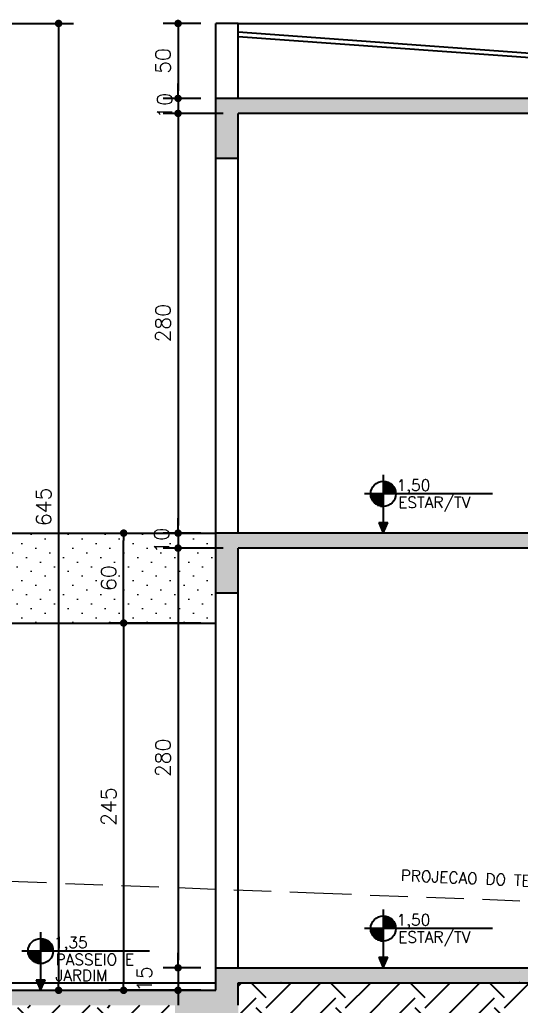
# Model space of a CAD drawing. Header units: inches. Extents: x 580771 to 672494, y 7715997 to 7829530.
# Drawn here: x 652506 to 652840, y 7721268 to 7721925 of the extents above; entities that cross this region are included whole.
import ezdxf

# ---------------------------------------------------------------- set-up
doc = ezdxf.new("R2010")
doc.units = ezdxf.units.IN
doc.header["$MEASUREMENT"] = 0
doc.header["$PDMODE"] = 2
doc.linetypes.add('DASHED2', pattern=[0.375, 0.25, -0.125])
doc.layers.add('ARQ-01', color=1, linetype='Continuous', lineweight=13)
doc.layers.add('MEIO_FIO', color=7, linetype='Continuous', lineweight=0)
for name, color, linetype in [('Block1', 1, 'Continuous'), ('NIVEL', 2, 'Continuous'), ('P01', 1, 'Continuous'), ('P06', 6, 'Continuous'), ('parede', 6, 'Continuous'), ('SIMBOLOS', 2, 'Continuous')]:
    doc.layers.add(name, color=color, linetype=linetype)
doc.styles.add('R80E50', font='romans.shx', dxfattribs={"height": 10})
doc.styles.add('ROMANS', font='romans', dxfattribs={"height": 0.2})
doc.dimstyles.new('ARQ50', dxfattribs={"dimscale": 50, "dimtxt": 10, "dimasz": 0.1, "dimexe": 0.2, "dimexo": 0.2, "dimgap": 0.1, "dimtad": 1, "dimdec": 0, "dimzin": 12, "dimdsep": 46, "dimtxsty": 'R80E50', "dimblk1": 'DOT', "dimblk2": 'DOT', "dimsah": 1, "dimcen": 0.4, "dimclrd": 15, "dimclre": 15, "dimclrt": 3, "dimadec": 0, "dimazin": 0, "dimtfac": 1, "dimtdec": 0, "dimtmove": 2, "dimatfit": 3, "dimldrblk": 'DOT', "dimfxl": 0.2, "dimtolj": 1, "dimtzin": 12, "dimarcsym": 0})
pattern_1 = [(50, (-24488.375, -31702.252), (14.345203652, -1.2550427), [1.5, -16.5]), (355, (-24488.375, -31702.252), (-2.775026672, 15.043842674), [1.2, -13.2]), (100.45144446, (-24487.18, -31702.357), (11.570176935, 13.78879982), [1.27480384, -14.02284224]), (46.1842, (-24488.375, -31698.252), (21.344826613, -3.310385616), [2.25, -24.75]), (96.6356355, (-24486.596, -31698.528), (18.693238913, 19.482372015), [1.91220684, -21.0342752]), (351.184164, (-24488.375, -31698.252), (18.6932389, 19.482372005), [1.8, -19.80000002]), (21, (-24486.375, -31699.252), (11.938141042, -8.052377813), [1.5, -16.5]), (326, (-24486.375, -31699.252), (4.866306638, 14.5030009), [1.2, -13.2]), (71.45144474, (-24485.38, -31699.923), (16.804447535, 6.450623056), [1.2748038, -14.02284224]), (37.5, (-24488.375, -31702.252), (0.2431971063, 6.6578770766), [0, -13.04, 0, -13.4, 0, -13.25]), (7.5, (-24488.375, -31702.252), (5.261390749, 7.8882342376), [0, -7.64, 0, -12.74, 0, -5.05]), (327.5, (-24492.835, -31702.252), (10.6764487234, -0.4510974347), [0, -5, 0, -15.6, 0, -20.7]), (317.5, (-24494.835, -31702.252), (11.663723387, 2.002099647), [0, -6.5, 0, -10.36, 0, -14.7])]

# ---------------------------------------------------------------- blocks, each defined once
blk = doc.blocks.new('*X32')
at = {"color": 0}
for p, q in [((-1683.05, 3892), (-1680, 3892)), ((-1683.05, 3891), (-1680, 3891)), ((-1683.05, 3890), (-1680, 3890)), ((-1683.05, 3889), (-1680, 3889)), ((-1680, 3888), (-1680, 3892.29)), ((-1679, 3888), (-1679, 3891.98)), ((-1678, 3888), (-1678, 3891.57)), ((-1677, 3888), (-1677, 3891.05)), ((-1676, 3888), (-1676, 3890.4)), ((-1675, 3888), (-1675, 3889.59)), ((-1695.03, 3880), (-1692, 3880)), ((-1692, 3876), (-1692, 3880.69)), ((-1691, 3876), (-1691, 3880.69)), ((-1690, 3876), (-1690, 3880.69)), ((-1689, 3876), (-1689, 3880.69)), ((-1688, 3876), (-1688, 3880.69)), ((-1687, 3876), (-1687, 3880.69)), ((-1686, 3876), (-1686, 3880.69)), ((-1686, 3880), (-1683.05, 3880)), ((-1683.05, 3888), (-1680, 3888)), ((-1683.05, 3882), (-1680, 3882)), ((-1683.05, 3881), (-1680, 3881)), ((-1683, 3882), (-1683, 3888)), ((-1682, 3882), (-1682, 3888)), ((-1681, 3882), (-1681, 3888)), ((-1680, 3882), (-1680, 3888)), ((-1680, 3888), (-1674, 3888)), ((-1680, 3887), (-1674, 3887)), ((-1680, 3886), (-1674, 3886)), ((-1680, 3885), (-1674, 3885)), ((-1680, 3884), (-1674, 3884)), ((-1680, 3883), (-1674, 3883)), ((-1680, 3880.69), (-1680, 3882)), ((-1680, 3882), (-1674, 3882)), ((-1679, 3880.69), (-1679, 3882)), ((-1678, 3880.69), (-1678, 3882)), ((-1677, 3880.69), (-1677, 3882)), ((-1676, 3880.69), (-1676, 3882)), ((-1675, 3880.69), (-1675, 3882)), ((-1674, 3888), (-1674, 3888.57)), ((-1674, 3882), (-1674, 3888)), ((-1674, 3888), (-1673.54, 3888)), ((-1674, 3880.69), (-1674, 3882)), ((-1674, 3882), (-1671.12, 3882)), ((-1674, 3881), (-1671.05, 3881)), ((-1673, 3882), (-1673, 3887.24)), ((-1672, 3882), (-1672, 3885.37)), ((-1694.93, 3879), (-1692, 3879)), ((-1694.74, 3878), (-1692, 3878)), ((-1694.47, 3877), (-1692, 3877)), ((-1694.1, 3876), (-1692, 3876)), ((-1694, 3875.78), (-1694, 3876)), ((-1693, 3873.98), (-1693, 3876)), ((-1692, 3872.69), (-1692, 3876)), ((-1692, 3876), (-1686, 3876)), ((-1692, 3875), (-1686, 3875)), ((-1692, 3874), (-1686, 3874)), ((-1692, 3873), (-1686, 3873)), ((-1691.33, 3872), (-1686, 3872)), ((-1690.13, 3871), (-1686, 3871)), ((-1688.51, 3870), (-1686, 3870)), ((-1688, 3869.76), (-1688, 3870)), ((-1687, 3869.36), (-1687, 3870)), ((-1686, 3879), (-1683.05, 3879)), ((-1686, 3878), (-1683.05, 3878)), ((-1686, 3877), (-1683.05, 3877)), ((-1686, 3870), (-1686, 3876)), ((-1686, 3876), (-1683.05, 3876)), ((-1686, 3869.06), (-1686, 3870)), ((-1686, 3870), (-1683.05, 3870)), ((-1685, 3870), (-1685, 3876)), ((-1684, 3870), (-1684, 3876)), ((-1685.77, 3869), (-1683.05, 3869))]:
    blk.add_line(p, q, dxfattribs=at)
blk = doc.blocks.new('nível corte')
at = {"layer": 'NIVEL', "color": 2, "linetype": 'Continuous'}
for p, q in [((172038.46, 10236.15), (172038.46, 10197.35)), ((172111.26, 10223.55), (172025.86, 10223.55)), ((172035.46, 10204.35), (172038.46, 10197.35)), ((172035.46, 10204.35), (172041.46, 10204.35)), ((172038.46, 10197.35), (172041.46, 10204.35))]:
    blk.add_line(p, q, dxfattribs=at)
blk.add_circle((172038.46, 10223.55), 8.4, dxfattribs=at)
blk.add_solid([(172035.46, 10204.35), (172038.46, 10197.35), (172041.46, 10204.35), (172038.46, 10197.35)], dxfattribs=at)
at = {"layer": 'NIVEL', "color": 1, "linetype": 'Continuous', "xscale": 0.7000000000116415, "yscale": 0.7000000000116415, "zscale": 0.7000000000116415}
blk.add_blockref('*X32', (173216.6, 7507.07), dxfattribs=at)
blk = doc.blocks.new('_DOT')
at = {"color": 0, "linetype": 'ByBlock'}
blk.add_line((-0.5, 0), (-1, 0), dxfattribs=at)
at = {"color": 0, "linetype": 'ByBlock', "const_width": 0.5}
blk.add_lwpolyline([(-0.25, 0, 1), (0.25, 0, 1)], format="xyb", close=True, dxfattribs=at)
blk = doc.blocks.new('*D642')
at = {"layer": 'Defpoints', "color": 0, "transparency": 16777216}
for p in [(652636.6, 7721922.93), (652611.39, 7721872.93), (652636.6, 7721872.93)]:
    blk.add_point(p, dxfattribs=at)
at = {"layer": 'NIVEL', "color": 15, "lineweight": -2, "transparency": 16777216}
for p, q in [((652626.6, 7721922.93), (652601.39, 7721922.93)), ((652611.39, 7721917.93), (652611.39, 7721877.93)), ((652626.6, 7721872.93), (652601.39, 7721872.93))]:
    blk.add_line(p, q, dxfattribs=at)
at = {"layer": 'NIVEL', "color": 15, "lineweight": -2, "transparency": 16777216, "xscale": 5, "yscale": 5, "zscale": 5}
for p, rotation in [((652611.39, 7721922.93), 90), ((652611.39, 7721872.93), 270)]:
    blk.add_blockref('_DOT', p, dxfattribs=dict(at, rotation=rotation))
at = {"layer": 'NIVEL', "color": 3, "transparency": 16777216, "insert": (652601.39, 7721897.93), "char_height": 10, "attachment_point": 5, "rotation": 90, "style": 'R80E50'}
blk.add_mtext('\\A1;50', dxfattribs=at)
blk = doc.blocks.new('*D643')
at = {"layer": 'Defpoints', "color": 0, "transparency": 16777216}
for p in [(652636.6, 7721872.93), (652611.39, 7721862.93), (652651.6, 7721862.93)]:
    blk.add_point(p, dxfattribs=at)
at = {"layer": 'NIVEL', "color": 15, "lineweight": -2, "transparency": 16777216}
for p, q in [((652611.39, 7721877.93), (652611.39, 7721882.93)), ((652626.6, 7721872.93), (652601.39, 7721872.93)), ((652611.39, 7721872.93), (652611.39, 7721862.93)), ((652641.6, 7721862.93), (652601.39, 7721862.93)), ((652611.39, 7721857.93), (652611.39, 7721852.93))]:
    blk.add_line(p, q, dxfattribs=at)
at = {"layer": 'NIVEL', "color": 15, "lineweight": -2, "transparency": 16777216, "xscale": 5, "yscale": 5, "zscale": 5}
for p, rotation in [((652611.39, 7721872.93), 270), ((652611.39, 7721862.93), 90)]:
    blk.add_blockref('_DOT', p, dxfattribs=dict(at, rotation=rotation))
at = {"layer": 'NIVEL', "color": 3, "transparency": 16777216, "insert": (652602.5, 7721867.93), "char_height": 10, "attachment_point": 5, "rotation": 90, "style": 'R80E50'}
blk.add_mtext('\\A1;10', dxfattribs=at)
blk = doc.blocks.new('*D644')
at = {"layer": 'Defpoints', "color": 0, "transparency": 16777216}
for p in [(652651.6, 7721862.93), (652611.39, 7721582.93), (652636.6, 7721582.93)]:
    blk.add_point(p, dxfattribs=at)
at = {"layer": 'NIVEL', "color": 15, "lineweight": -2, "transparency": 16777216}
for p, q in [((652641.6, 7721862.93), (652601.39, 7721862.93)), ((652611.39, 7721857.93), (652611.39, 7721587.93)), ((652626.6, 7721582.93), (652601.39, 7721582.93))]:
    blk.add_line(p, q, dxfattribs=at)
at = {"layer": 'NIVEL', "color": 15, "lineweight": -2, "transparency": 16777216, "xscale": 5, "yscale": 5, "zscale": 5}
for p, rotation in [((652611.39, 7721862.93), 90), ((652611.39, 7721582.93), 270)]:
    blk.add_blockref('_DOT', p, dxfattribs=dict(at, rotation=rotation))
at = {"layer": 'NIVEL', "color": 3, "transparency": 16777216, "insert": (652601.39, 7721722.93), "char_height": 10, "attachment_point": 5, "rotation": 90, "style": 'R80E50'}
blk.add_mtext('\\A1;280', dxfattribs=at)
blk = doc.blocks.new('*D1398')
at = {"layer": 'Defpoints', "color": 0, "transparency": 16777216}
for p in [(652636.6, 7721582.93), (652611.39, 7721572.93), (652651.6, 7721572.93)]:
    blk.add_point(p, dxfattribs=at)
at = {"layer": 'NIVEL', "color": 15, "lineweight": -2, "transparency": 16777216}
for p, q in [((652611.39, 7721587.93), (652611.39, 7721592.93)), ((652626.6, 7721582.93), (652601.39, 7721582.93)), ((652611.39, 7721582.93), (652611.39, 7721572.93)), ((652641.6, 7721572.93), (652601.39, 7721572.93)), ((652611.39, 7721567.93), (652611.39, 7721562.93))]:
    blk.add_line(p, q, dxfattribs=at)
at = {"layer": 'NIVEL', "color": 15, "lineweight": -2, "transparency": 16777216, "xscale": 5, "yscale": 5, "zscale": 5}
for p, rotation in [((652611.39, 7721582.93), 270), ((652611.39, 7721572.93), 90)]:
    blk.add_blockref('_DOT', p, dxfattribs=dict(at, rotation=rotation))
at = {"layer": 'NIVEL', "color": 3, "transparency": 16777216, "insert": (652600.47, 7721577.93), "char_height": 10, "attachment_point": 5, "rotation": 90, "style": 'R80E50'}
blk.add_mtext('\\A1;10', dxfattribs=at)
blk = doc.blocks.new('*D645')
at = {"layer": 'Defpoints', "color": 0, "transparency": 16777216}
for p in [(652651.6, 7721572.93), (652611.39, 7721292.93), (652636.6, 7721292.93)]:
    blk.add_point(p, dxfattribs=at)
at = {"layer": 'NIVEL', "color": 15, "lineweight": -2, "transparency": 16777216}
for p, q in [((652641.6, 7721572.93), (652601.39, 7721572.93)), ((652611.39, 7721567.93), (652611.39, 7721297.93)), ((652626.6, 7721292.93), (652601.39, 7721292.93))]:
    blk.add_line(p, q, dxfattribs=at)
at = {"layer": 'NIVEL', "color": 15, "lineweight": -2, "transparency": 16777216, "xscale": 5, "yscale": 5, "zscale": 5}
for p, rotation in [((652611.39, 7721572.93), 90), ((652611.39, 7721292.93), 270)]:
    blk.add_blockref('_DOT', p, dxfattribs=dict(at, rotation=rotation))
at = {"layer": 'NIVEL', "color": 3, "transparency": 16777216, "insert": (652601.39, 7721432.93), "char_height": 10, "attachment_point": 5, "rotation": 90, "style": 'R80E50'}
blk.add_mtext('\\A1;280', dxfattribs=at)
blk = doc.blocks.new('*D646')
at = {"layer": 'Defpoints', "color": 0, "transparency": 16777216}
for p in [(652636.6, 7721292.93), (652611.39, 7721277.93), (652636.6, 7721277.93)]:
    blk.add_point(p, dxfattribs=at)
at = {"layer": 'NIVEL', "color": 15, "lineweight": -2, "transparency": 16777216}
for p, q in [((652611.39, 7721297.93), (652611.39, 7721302.93)), ((652626.6, 7721292.93), (652601.39, 7721292.93)), ((652611.39, 7721292.93), (652611.39, 7721277.93)), ((652626.6, 7721277.93), (652601.39, 7721277.93)), ((652611.39, 7721272.93), (652611.39, 7721267.93))]:
    blk.add_line(p, q, dxfattribs=at)
at = {"layer": 'NIVEL', "color": 15, "lineweight": -2, "transparency": 16777216, "xscale": 5, "yscale": 5, "zscale": 5}
for p, rotation in [((652611.39, 7721292.93), 270), ((652611.39, 7721277.93), 90)]:
    blk.add_blockref('_DOT', p, dxfattribs=dict(at, rotation=rotation))
at = {"layer": 'NIVEL', "color": 3, "transparency": 16777216, "insert": (652588.89, 7721285.43), "char_height": 10, "attachment_point": 5, "rotation": 90, "style": 'R80E50'}
blk.add_mtext('\\A1;15', dxfattribs=at)
blk = doc.blocks.new('*D665')
at = {"layer": 'Defpoints', "color": 0, "transparency": 16777216}
for p in [(652636.6, 7721522.93), (652575.08, 7721277.93), (652636.6, 7721277.93)]:
    blk.add_point(p, dxfattribs=at)
at = {"layer": 'NIVEL', "color": 15, "lineweight": -2, "transparency": 16777216}
for p, q in [((652626.6, 7721522.93), (652565.08, 7721522.93)), ((652575.08, 7721517.93), (652575.08, 7721282.93)), ((652626.6, 7721277.93), (652565.08, 7721277.93))]:
    blk.add_line(p, q, dxfattribs=at)
at = {"layer": 'NIVEL', "color": 15, "lineweight": -2, "transparency": 16777216, "xscale": 5, "yscale": 5, "zscale": 5}
for p, rotation in [((652575.08, 7721522.93), 90), ((652575.08, 7721277.93), 270)]:
    blk.add_blockref('_DOT', p, dxfattribs=dict(at, rotation=rotation))
at = {"layer": 'NIVEL', "color": 3, "transparency": 16777216, "insert": (652565.08, 7721400.43), "char_height": 10, "attachment_point": 5, "rotation": 90, "style": 'R80E50'}
blk.add_mtext('\\A1;245', dxfattribs=at)
blk = doc.blocks.new('*D1400')
at = {"layer": 'Defpoints', "color": 0, "transparency": 16777216}
for p in [(652575.08, 7721582.93), (652575.08, 7721582.93), (652636.6, 7721522.93)]:
    blk.add_point(p, dxfattribs=at)
at = {"layer": 'NIVEL', "color": 15, "lineweight": -2, "transparency": 16777216}
for p, q in [((652585.08, 7721582.93), (652585.08, 7721582.93)), ((652575.08, 7721527.93), (652575.08, 7721577.93)), ((652626.6, 7721522.93), (652565.08, 7721522.93))]:
    blk.add_line(p, q, dxfattribs=at)
at = {"layer": 'NIVEL', "color": 15, "lineweight": -2, "transparency": 16777216, "xscale": 5, "yscale": 5, "zscale": 5}
for p, rotation in [((652575.08, 7721582.93), 90), ((652575.08, 7721522.93), 270)]:
    blk.add_blockref('_DOT', p, dxfattribs=dict(at, rotation=rotation))
at = {"layer": 'NIVEL', "color": 3, "transparency": 16777216, "insert": (652565.08, 7721552.93), "char_height": 10, "attachment_point": 5, "rotation": 90, "style": 'R80E50'}
blk.add_mtext('\\A1;60', dxfattribs=at)
blk = doc.blocks.new('*D668')
at = {"layer": 'Defpoints', "color": 0, "transparency": 16777216}
for p in [(652466.6, 7721922.93), (652466.6, 7721277.93), (652531.66, 7721277.93)]:
    blk.add_point(p, dxfattribs=at)
at = {"layer": 'NIVEL', "color": 15, "lineweight": -2, "transparency": 16777216}
for p, q in [((652476.6, 7721922.93), (652541.66, 7721922.93)), ((652531.66, 7721917.93), (652531.66, 7721282.93)), ((652476.6, 7721277.93), (652541.66, 7721277.93))]:
    blk.add_line(p, q, dxfattribs=at)
at = {"layer": 'NIVEL', "color": 15, "lineweight": -2, "transparency": 16777216, "xscale": 5, "yscale": 5, "zscale": 5}
for p, rotation in [((652531.66, 7721922.93), 90), ((652531.66, 7721277.93), 270)]:
    blk.add_blockref('_DOT', p, dxfattribs=dict(at, rotation=rotation))
at = {"layer": 'NIVEL', "color": 3, "transparency": 16777216, "insert": (652521.66, 7721600.43), "char_height": 10, "attachment_point": 5, "rotation": 90, "style": 'R80E50'}
blk.add_mtext('\\A1;645', dxfattribs=at)

msp = doc.modelspace()

# ---------------------------------------------------------------- hatches: boundary and pattern name
at = {"layer": 'ARQ-01'}
h = msp.add_hatch(dxfattribs=at)
h.set_pattern_fill('DOTS', color=256, scale=140, angle=45, style=0)
h.set_pattern_definition([(45, (-24488.375, -31702.252), (-3.093592168, 9.280776503), [0, -8.75])])
h.paths.add_polyline_path([(652636.602, 7721522.928), (652636.602, 7721582.928), (652466.602, 7721582.928), (652466.602, 7721522.928)])
h.paths.add_polyline_path([(652607.974, 7721568.047), (652607.974, 7721587.809), (652592.974, 7721587.809), (652592.974, 7721568.047)], flags=9)
h.paths.add_polyline_path([(652490.688, 7721568.047), (652490.688, 7721587.809), (652475.688, 7721587.809), (652475.688, 7721568.047)], flags=9)
h.paths.add_polyline_path([(652572.577, 7721542.571), (652572.577, 7721563.286), (652557.577, 7721563.286), (652557.577, 7721542.571)], flags=24)
h.paths.add_polyline_path([(652491.824, 7721527.333), (652491.824, 7721548.524), (652476.824, 7721548.524), (652476.824, 7721527.333)], flags=24)
at = {"layer": 'Block1'}
h = msp.add_hatch(dxfattribs=at)
h.set_pattern_fill('EARTH', color=256, scale=150, angle=45, style=0, double=1)
h.set_pattern_definition([(45, (-24488.375, -31702.252), (0, 53.03300859), [37.5, -37.5]), (45, (-24498.32, -31692.31), (0, 53.03300859), [37.5, -37.5]), (45, (-24508.262, -31682.365), (0, 53.03300859), [37.5, -37.5]), (135, (-24508.262, -31675.736), (-53.03300859, 4e-15), [37.5, -37.5]), (135, (-24498.32, -31665.79), (-53.03300859, 4e-15), [37.5, -37.5]), (135, (-24488.375, -31655.85), (-53.03300859, 4e-15), [37.5, -37.5])])
h.paths.add_polyline_path([(652451.602, 7721267.928), (652451.602, 7721282.928), (651978.85, 7721282.928), (651978.85, 7721232.134), (651962.779, 7721232.134), (651959.468, 7721239.409), (651954.072, 7721224.708), (651952.018, 7721232.134), (651936.602, 7721232.134), (651936.602, 7721192.126), (653351.602, 7721192.126), (653351.602, 7721217.134), (653335.531, 7721217.134), (653332.22, 7721224.409), (653326.824, 7721209.708), (653324.769, 7721217.134), (653309.354, 7721217.134), (653309.354, 7721267.928), (653193.85, 7721267.928), (653193.85, 7721217.134), (653177.779, 7721217.134), (653174.468, 7721224.409), (653169.072, 7721209.708), (653167.018, 7721217.134), (653151.602, 7721217.134), (653151.602, 7721267.928), (653151.602, 7721282.928), (652651.602, 7721282.928), (652651.602, 7721267.928), (652651.602, 7721217.134), (652635.531, 7721217.134), (652632.22, 7721224.409), (652626.824, 7721209.708), (652624.769, 7721217.134), (652609.354, 7721217.134), (652609.354, 7721267.928), (652493.85, 7721267.928), (652493.85, 7721217.134), (652477.779, 7721217.134), (652474.468, 7721224.409), (652469.072, 7721209.708), (652467.018, 7721217.134), (652451.602, 7721217.134)])
at = {"layer": 'P01'}
h = msp.add_hatch(dxfattribs=at)
h.set_pattern_fill('AR-CONC', color=256, scale=2)
h.set_pattern_definition(pattern_1)
h.paths.add_polyline_path([(652466.602, 7721872.928), (651936.602, 7721872.928), (651936.602, 7721832.928), (651951.602, 7721832.928), (651951.602, 7721862.928), (652451.602, 7721862.928), (652451.602, 7721832.928), (652466.602, 7721832.928)])
h.paths.add_polyline_path([(653166.602, 7721872.928), (652636.602, 7721872.928), (652636.602, 7721832.928), (652651.602, 7721832.928), (652651.602, 7721862.928), (653151.602, 7721862.928), (653151.602, 7721832.928), (653166.602, 7721832.928)])
h.paths.add_polyline_path([(652861.173, 7721858.047), (652861.173, 7721877.809), (652846.173, 7721877.809), (652846.173, 7721858.047)], flags=9)
h = msp.add_hatch(dxfattribs=at)
h.set_pattern_fill('AR-CONC', color=256, scale=2)
h.set_pattern_definition(pattern_1)
h.paths.add_polyline_path([(653166.602, 7721582.928), (652636.602, 7721582.928), (652636.602, 7721542.928), (652651.602, 7721542.928), (652651.602, 7721572.928), (653151.602, 7721572.928), (653151.602, 7721542.928), (653166.602, 7721542.928)])
h.paths.add_polyline_path([(652861.173, 7721568.047), (652861.173, 7721587.809), (652846.173, 7721587.809), (652846.173, 7721568.047)], flags=9)
h = msp.add_hatch(dxfattribs=at)
h.set_pattern_fill('AR-CONC', color=256, scale=2)
h.set_pattern_definition(pattern_1)
h.paths.add_polyline_path([(652651.602, 7721267.928), (652651.602, 7721282.928), (653151.602, 7721282.928), (653151.602, 7721267.928), (653151.602, 7721217.134), (653167.018, 7721217.134), (653169.072, 7721209.708), (653174.468, 7721224.409), (653177.779, 7721217.134), (653193.85, 7721217.134), (653193.85, 7721267.928), (653309.354, 7721267.928), (653309.354, 7721217.134), (653324.769, 7721217.134), (653326.824, 7721209.708), (653332.22, 7721224.409), (653335.531, 7721217.134), (653351.602, 7721217.134), (653351.602, 7721277.928), (653166.602, 7721277.928), (653166.602, 7721292.928), (652636.602, 7721292.928), (652636.602, 7721277.928), (652466.602, 7721277.928), (652466.602, 7721292.928), (651936.602, 7721292.928), (651936.602, 7721232.134), (651952.018, 7721232.134), (651954.072, 7721224.708), (651959.468, 7721239.409), (651962.779, 7721232.134), (651978.85, 7721232.134), (651978.85, 7721282.928), (652451.602, 7721282.928), (652451.602, 7721267.928), (652451.602, 7721217.134), (652467.018, 7721217.134), (652469.072, 7721209.708), (652474.468, 7721224.409), (652477.779, 7721217.134), (652493.85, 7721217.134), (652493.85, 7721267.928), (652609.354, 7721267.928), (652609.354, 7721217.134), (652624.769, 7721217.134), (652626.824, 7721209.708), (652632.22, 7721224.409), (652635.531, 7721217.134), (652651.602, 7721217.134)])

# ---------------------------------------------------------------- linework, layer by layer
at = {"layer": 'MEIO_FIO', "color": 2, "linetype": 'DASHED2', "ltscale": 100}
msp.add_lwpolyline([(651936.602, 7721372.116), (652702.232, 7721342.928), (653351.602, 7721318.242)], dxfattribs=at)
at = {"layer": 'NIVEL'}
for p, q in [((652651.602, 7721922.928), (653151.602, 7721922.928)), ((652466.602, 7721582.928), (652636.602, 7721582.928)), ((652466.602, 7721522.928), (652636.602, 7721522.928)), ((652466.602, 7721282.928), (652636.602, 7721282.928))]:
    msp.add_line(p, q, dxfattribs=at)
at = {"layer": 'parede'}
for p, q in [((652636.602, 7721277.928), (652636.602, 7721922.928)), ((652651.602, 7721922.928), (652636.602, 7721922.928)), ((652651.602, 7721872.928), (652651.602, 7721922.928)), ((653166.602, 7721872.928), (652636.602, 7721872.928)), ((652651.602, 7721582.928), (652651.602, 7721862.928)), ((653151.602, 7721862.928), (652651.602, 7721862.928)), ((652651.602, 7721832.928), (652636.602, 7721832.928)), ((653166.602, 7721582.928), (652636.602, 7721582.928)), ((652651.602, 7721292.928), (652651.602, 7721572.928)), ((653151.602, 7721572.928), (652651.602, 7721572.928)), ((652651.602, 7721542.928), (652636.602, 7721542.928)), ((652636.602, 7721292.928), (653166.602, 7721292.928)), ((652651.602, 7721267.928), (652651.602, 7721282.928)), ((652651.602, 7721282.928), (653151.602, 7721282.928)), ((652466.602, 7721277.928), (652636.602, 7721277.928))]:
    msp.add_line(p, q, dxfattribs=at)
at = {"layer": 'SIMBOLOS', "color": 2}
for p, q in [((652651.602, 7721917.319), (653141.8, 7721881.726)), ((652651.602, 7721914.311), (653140.3, 7721878.827))]:
    msp.add_line(p, q, dxfattribs=at)

# ---------------------------------------------------------------- block references
at = {"layer": 'P06'}
for p in [(480709.964, 7711385.583), (480709.964, 7711095.583), (480481.183, 7711080.583)]:
    msp.add_blockref('nível corte', p, dxfattribs=at)

# ---------------------------------------------------------------- texts
at = {"layer": 'NIVEL', "style": 'ROMANS'}
for s, p in [('1,50', (652757.317, 7721611.136)), ('ESTAR/TV', (652758.358, 7721599.689)), ('1,50', (652757.317, 7721321.136)), ('ESTAR/TV', (652758.358, 7721309.689)), ('1,35', (652528.536, 7721306.136)), ('PASSEIO E ', (652529.578, 7721294.689)), ('JARDIM', (652529.578, 7721284.09))]:
    msp.add_text(s, height=7.5, dxfattribs=at).set_placement(p)
msp.add_text('PROJECAO DO TERRENO NATURAL', height=7.5, rotation=357.590537, dxfattribs=at).set_placement((652759.885, 7721350.9))

# ---------------------------------------------------------------- dimensions: what is measured, and where the dimension line sits
at = {"layer": 'NIVEL', "color": 4}
for base, p1, p2, picture, middle in [((652531.658, 7721277.928), (652466.602, 7721922.928), (652466.602, 7721277.928), '*D668', (652521.658, 7721600.428)), ((652611.388, 7721872.928), (652636.602, 7721922.928), (652636.602, 7721872.928), '*D642', (652601.388, 7721897.928)), ((652611.388, 7721582.928), (652651.602, 7721862.928), (652636.602, 7721582.928), '*D644', (652601.388, 7721722.928)), ((652575.077, 7721582.928), (652636.602, 7721522.928), (652575.077, 7721582.928), '*D1400', (652565.077, 7721552.928)), ((652611.388, 7721292.928), (652651.602, 7721572.928), (652636.602, 7721292.928), '*D645', (652601.388, 7721432.928)), ((652575.077, 7721277.928), (652636.602, 7721522.928), (652636.602, 7721277.928), '*D665', (652565.077, 7721400.428)), ((652611.388, 7721277.928), (652636.602, 7721292.928), (652636.602, 7721277.928), '*D646', (652588.888, 7721285.428))]:
    dim = msp.add_linear_dim(base=base, p1=p1, p2=p2, angle=90, dimstyle='ARQ50', dxfattribs=at)
    dim.commit()
    dim.dimension.update_dxf_attribs({"geometry": picture, "text_midpoint": middle})
for base, p1, p2, picture, middle in [((652611.388, 7721862.928), (652636.602, 7721872.928), (652651.602, 7721862.928), '*D643', (652602.497, 7721867.928)), ((652611.388, 7721572.928), (652636.602, 7721582.928), (652651.602, 7721572.928), '*D1398', (652600.474, 7721577.928))]:
    dim = msp.add_linear_dim(base=base, p1=p1, p2=p2, angle=90, dimstyle='ARQ50', dxfattribs=at)
    dim.commit()
    dim.dimension.update_dxf_attribs({"geometry": picture, "text_midpoint": middle, "dimtype": 160})

doc.saveas('drawing.dxf')
